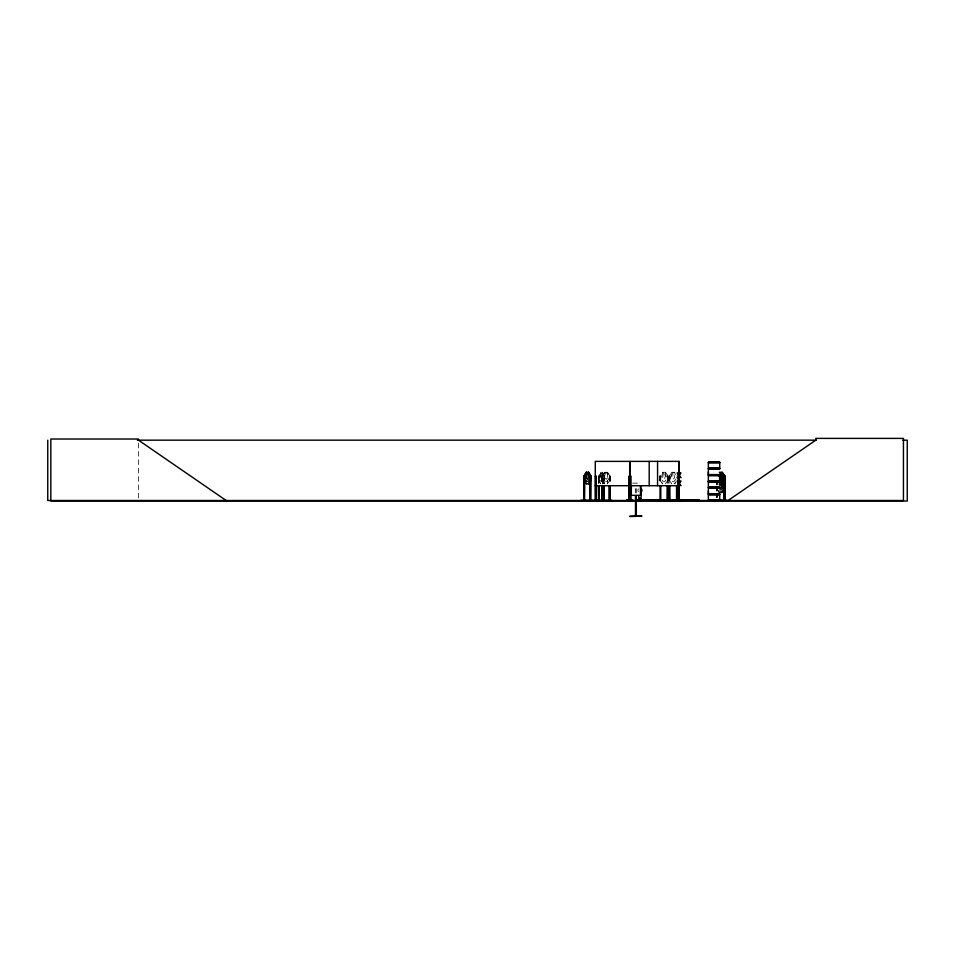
<?xml version="1.0" encoding="UTF-8"?>
<svg xmlns="http://www.w3.org/2000/svg" width="955" height="955" viewBox="0 0 955 955"><rect width="100%" height="100%" fill="white"/><g stroke="black" fill="none" stroke-linecap="round" stroke-linejoin="round"><path stroke-width="0.72" stroke-dasharray="4.78 3.58" d="M600.54 472.379L599.633 479.064L600.838 481.356L602.044 481.356L603.238 479.064L605.1 481.356L606.962 481.356L608.801 479.064L607.416 472.379M604.634 476.163L605.542 472.88L606.473 472.88L607.416 476.163M599.298 476.103L599.143 483.326M603.811 483.326L603.656 475.829L603.56 483.326M662.603 472.379L661.23 479.064L663.068 481.356L664.907 481.356L666.721 479.064L665.36 472.379L668.154 476.163L668.261 483.326L668.202 476.139L665.396 472.271M603.309 483.326L603.238 476.163L604.634 472.379L601.805 476.163L601.722 483.326M602.295 483.851L604.145 479.959M602.366 483.851L604.205 479.995L604.205 476.139L602.366 472.271L600.42 472.271L598.654 476.163L598.642 483.326M607.416 477.87L606.473 479.362L604.634 477.87M659.798 479.995L659.762 476.139L662.603 472.271L665.444 472.271M669.097 479.959L671.807 483.851L668.966 479.995L668.966 476.139L671.807 472.271L674.648 472.271L677.358 476.163M665.396 483.851L668.106 479.959M674.564 483.755L675.973 481.857M674.612 483.851L676.009 481.929M601.71 476.139L604.587 472.271L604.587 483.696M607.428 483.851L610.173 479.959M675.925 479.064L674.111 481.356L672.272 481.356L670.434 479.064L671.807 472.379L669.097 476.163L669.121 483.326M602.593 476.127L602.605 483.326L602.593 475.865M667.497 483.326L667.414 475.877M604.551 472.271L607.464 472.271L610.293 476.139L610.173 483.326M673.669 472.88L672.714 472.88L671.819 476.163L672.714 479.362L674.564 477.87L673.633 472.88M604.061 483.326L604.121 476.139L598.391 476.163L598.391 483.326M610.293 476.139L609.29 476.163L609.29 483.326M659.762 476.139L660.8 476.163L660.8 483.326M667.294 476.163L668.261 476.163M668.966 476.139L670.004 476.163L669.873 483.326M600.54 483.755L598.594 479.995L598.594 476.139M601.841 479.959L604.551 483.851M632.628 483.146L640.447 483.146M609.445 475.865L609.397 483.326M607.38 472.379L610.209 476.163M601.745 479.995L604.587 483.851M718.566 491.395L717.205 489.414L718.53 491.395M662.639 483.755L659.762 479.995L662.603 483.851M602.295 472.271L604.145 476.163M598.654 479.959L600.504 483.851M674.564 472.379L675.472 474.91M602.342 472.379L603.238 476.163M717.432 480.461L717.432 484.758M717.432 486.19L717.563 491.921M717.432 493.353L717.432 497.639M716.799 480.461L716.799 484.758M716.799 486.19L716.799 491.921M716.799 493.353L716.799 497.639M716.68 480.461L716.68 484.758M716.68 486.19L716.68 491.921M716.68 493.353L716.68 497.639M669.252 476.163L669.252 483.326M667.282 475.853L667.378 483.326M660.036 476.163L659.917 483.326M636.269 488.578L636.269 492.923M635.505 488.578L635.505 492.923M610.054 476.163L610.054 483.326M607.464 472.271L607.464 483.696M601.841 476.163L601.829 483.326M598.892 476.163L598.892 483.326M138.499 443.108L138.499 499.035M638.489 491.765A2.029 2.029 0 0 1 638.489 488.9M601.125 472.88L600.54 477.87L601.734 479.362L602.342 476.163L601.734 472.88L601.053 472.88M663.51 472.88L662.615 477.87L664.429 479.362L665.36 476.163L664.429 472.88L663.51 472.88"/><path stroke-width="1.43" d="M719.736 493.747L708.359 493.747L708.371 490.942M719.736 474.599L708.359 474.599L708.371 471.806M674.66 500.038L683.792 500.444L657.983 500.444M722.529 484.579L721.061 481.63L722.517 478.742L720.595 481.057L719.413 478.825M601.781 500.492L601.829 486.19M719.676 475.077L720.273 472.88L721.228 472.88L722.123 477.87L721.192 479.362L719.378 477.87M719.676 478.933L720.273 476.736L721.192 476.736L722.123 481.726L721.192 483.23L719.378 481.726M719.581 483.576L720.177 481.38M598.487 500.384L598.391 486.19M586.334 472.379L585.2 479.064L586.716 481.356L588.232 481.356L589.736 479.064L588.602 472.379M580.485 500.492L586.752 500.42M590.345 476.139L590.106 500.504M657.625 500.492L661.636 500.384M670.816 500.42L666.602 500.444M603.274 500.384L603.309 486.19M629.632 500.456L629.703 461.384L595.275 461.384L595.311 500.504M630.073 500.384L630.193 461.384L678.874 461.384L678.969 500.504M724.165 476.163L724.045 500.504M719.33 484.579L720.559 482.191L721.825 484.639L722.541 484.4M586.334 483.755L583.923 479.995L586.298 483.851L588.65 483.851L590.954 479.995L590.894 476.139L588.65 472.271L586.239 472.271L583.923 476.139L584.018 500.504M583.994 476.163L586.298 472.271M588.578 483.851L590.882 479.959M677.823 485.713L679.017 483.791L680.927 485.713L679.411 483.278L680.927 480.902L679.053 482.788L677.179 480.902L678.659 483.302L677.131 485.713M724.236 476.127L724.26 484.758M722.123 487.719L724.833 483.827M724.964 483.863L722.159 487.719L719.282 487.719M708.359 500.253L708.359 494.869L719.736 494.869L719.736 500.253L708.324 500.492M638.441 500.36L638.406 499.179L638.644 500.026M640.853 500.348L641.45 499.179L641.211 500.026M641.283 500.492L638.406 500.241L639.17 500.492M719.748 481.117L708.24 481.213L721.67 481.356L723.484 479.064L722.123 472.379L724.905 476.163L724.952 500.504M728.116 500.504L815.785 440.171L815.785 438.393L903.442 438.393L903.442 500.504L47.75 500.504L47.75 440.171M137.377 440.171L816.239 440.171M902.773 440.171L907.25 440.171L907.25 501.017L50.83 501.017L50.83 439.025L138.499 439.025L138.499 440.171L226.156 500.504M708.371 462.829L719.724 462.829M708.276 468.272L719.819 468.272M708.276 468.619L719.819 468.619M719.736 469.012L708.359 469.012L708.359 474.599M719.318 472.271L722.207 472.271L725 476.139L724.057 476.163M708.276 474.993L719.819 474.993M708.276 475.339L719.819 475.339M719.736 475.721L708.359 475.721L708.359 481.117M595.275 476.163L596.087 476.163L596.159 500.504M630.193 476.163L631.028 476.163L631.028 500.504L631.112 499.62L629.023 499.62M678.874 476.163L678.05 476.163L678.146 500.504M679.065 476.163L679.339 500.384M719.282 476.139L722.159 476.139M719.33 476.235L722.123 476.235L723.484 480.031L723.484 482.932L721.67 485.224L719.831 485.224M719.234 480.783L722.111 480.783L724.773 484.674M708.359 481.332L719.736 481.332M719.748 481.63L708.347 481.618L708.371 487.026L719.736 487.026M708.371 481.965L719.724 481.965M719.318 483.851L722.207 483.851L725 479.995L722.123 476.139M595.275 485.713L629.703 485.713M630.193 485.713L678.874 485.713M708.276 487.42L719.819 487.42M708.276 487.766L719.819 487.766M720.177 487.874L722.028 486.37L721.097 481.38M719.736 488.148L708.359 488.148L708.359 493.747M719.736 489.867L721.574 489.867L723.389 487.575L722.028 480.878M719.27 492.267L722.064 492.267L724.905 488.506L722.076 492.362L719.234 492.362M708.276 494.129L719.819 494.129M708.276 494.475L719.819 494.475M583.732 499.62L584.711 499.62L584.711 500.504M589.892 499.62L590.87 499.62L590.87 500.504M596.171 499.62L595.192 499.62L595.204 500.504M598.319 499.62L599.215 499.62L599.203 500.504M601.626 499.62L602.689 499.62M603.238 499.62L604.133 499.62M609.195 499.62L610.257 499.62M667.282 499.62L668.345 499.62M669.037 499.62L670.088 499.62L670.135 500.384M676.486 499.62L677.549 499.62M679.471 499.62L677.955 499.62L677.955 500.504M724.045 499.62L725.108 499.62M638.406 500.026L641.45 500.026M718.447 500.002L714.853 500.504M718.948 499.871L726.958 500.444M708.371 500.11L719.724 500.11M607.929 500.492L587.898 500.444M633.44 500.492L626.671 500.002L633.129 500.384M727.304 500.492L723.365 500.444M635.445 514.578L636.328 514.578M629.799 516.106L641.975 516.106L629.834 516.571M608.633 500.42L612.322 500.492M640.65 485.665L640.936 488.566A2.029 2.029 0 0 1 641.366 491.765L640.936 499.584L638.919 499.584L638.704 495.681M588.578 472.271L590.882 476.163L589.975 476.163L589.904 500.504M679.005 500.384L679.065 461.384M724.893 476.163L724.761 500.504M724.379 499.62L724.367 500.504M724.26 489.056L724.177 500.504M717.647 499.871L717.647 500.504L717.491 499.62M717.324 499.62L717.312 500.504M716.93 499.62L716.907 500.504M716.716 499.62L716.728 500.504M699.215 500.504L699.215 499.752L636.591 499.752L636.591 500.504M697.437 499.752L697.437 500.504M679.184 499.752L679.28 500.504M677.465 486.19L677.465 500.504M677.334 486.19L677.226 500.504M676.832 499.62L676.809 500.504M676.701 486.19L676.617 500.504L676.582 486.19M669.873 486.19L669.968 500.504M669.753 499.62L669.777 500.504M669.252 486.19L669.252 500.504M669.121 486.19L669.157 500.504M668.345 500.504L668.261 486.19L668.202 500.504M668.011 499.62L668.023 500.504M667.497 486.19L667.438 500.504M667.378 486.19L667.294 500.504M660.884 500.504L660.884 499.62L659.833 499.62L659.833 500.504M660.8 486.19L660.764 500.504M660.574 499.62L660.55 500.504M660.144 499.62L660.168 500.504M660.036 486.19L660.036 500.504M657.565 461.384L657.565 485.713M649.197 461.384L649.197 485.713M640.447 485.844L640.447 495.311L631.327 495.311L631.327 485.844M640.387 500.026L640.387 498.247L639.468 498.247L639.468 500.026M638.358 499.752L638.358 500.504M636.269 495.812L636.328 516.106M635.505 495.812L635.505 516.106M630.3 499.62L630.288 500.504M629.918 500.504L629.918 476.163L629.106 476.163L629.047 500.504M629.596 499.62L629.464 500.504M629.333 476.163L629.261 500.504M611.845 500.504L580.867 500.504M610.173 486.19L610.257 500.504M610.054 486.19L610.054 500.504M609.935 499.62L609.935 500.504M609.397 486.19L609.362 500.504M609.29 486.19L609.314 500.504M604.061 486.19L604.049 500.504M603.811 486.19L603.87 500.504M603.715 499.62L603.703 500.504M603.56 486.19L603.512 500.504M602.366 499.62L602.366 500.504M601.722 486.19L601.722 500.504M599.143 486.19L599.167 500.504M598.892 486.19L598.952 500.504M598.642 486.19L598.773 500.504M598.582 499.62L598.415 500.504M595.86 476.163L595.932 500.504M595.634 499.62L595.765 500.504M595.502 476.163L595.598 500.504M590.799 476.163L590.763 500.504M590.596 476.163L590.465 500.504M590.286 499.62L590.309 500.504M584.508 500.504L584.675 475.829L583.815 476.163L583.851 500.504M584.436 476.163L584.329 500.504M584.114 499.62L584.15 500.504M587.086 472.88L586.346 477.87L587.838 479.362L588.614 476.163L587.838 472.88L587.015 472.88M680.223 472.892L679.053 474.79L677.179 472.892L678.659 475.304L677.131 477.715L679.017 475.781L680.927 477.715L679.411 475.268L680.927 472.892L680.223 472.892M719.736 462.244L708.359 462.244L719.748 462.268M719.748 462.471L708.347 462.483L708.371 467.89L719.736 467.89L719.736 462.495M602.581 500.504L602.605 486.19L602.533 500.504"/></g></svg>
